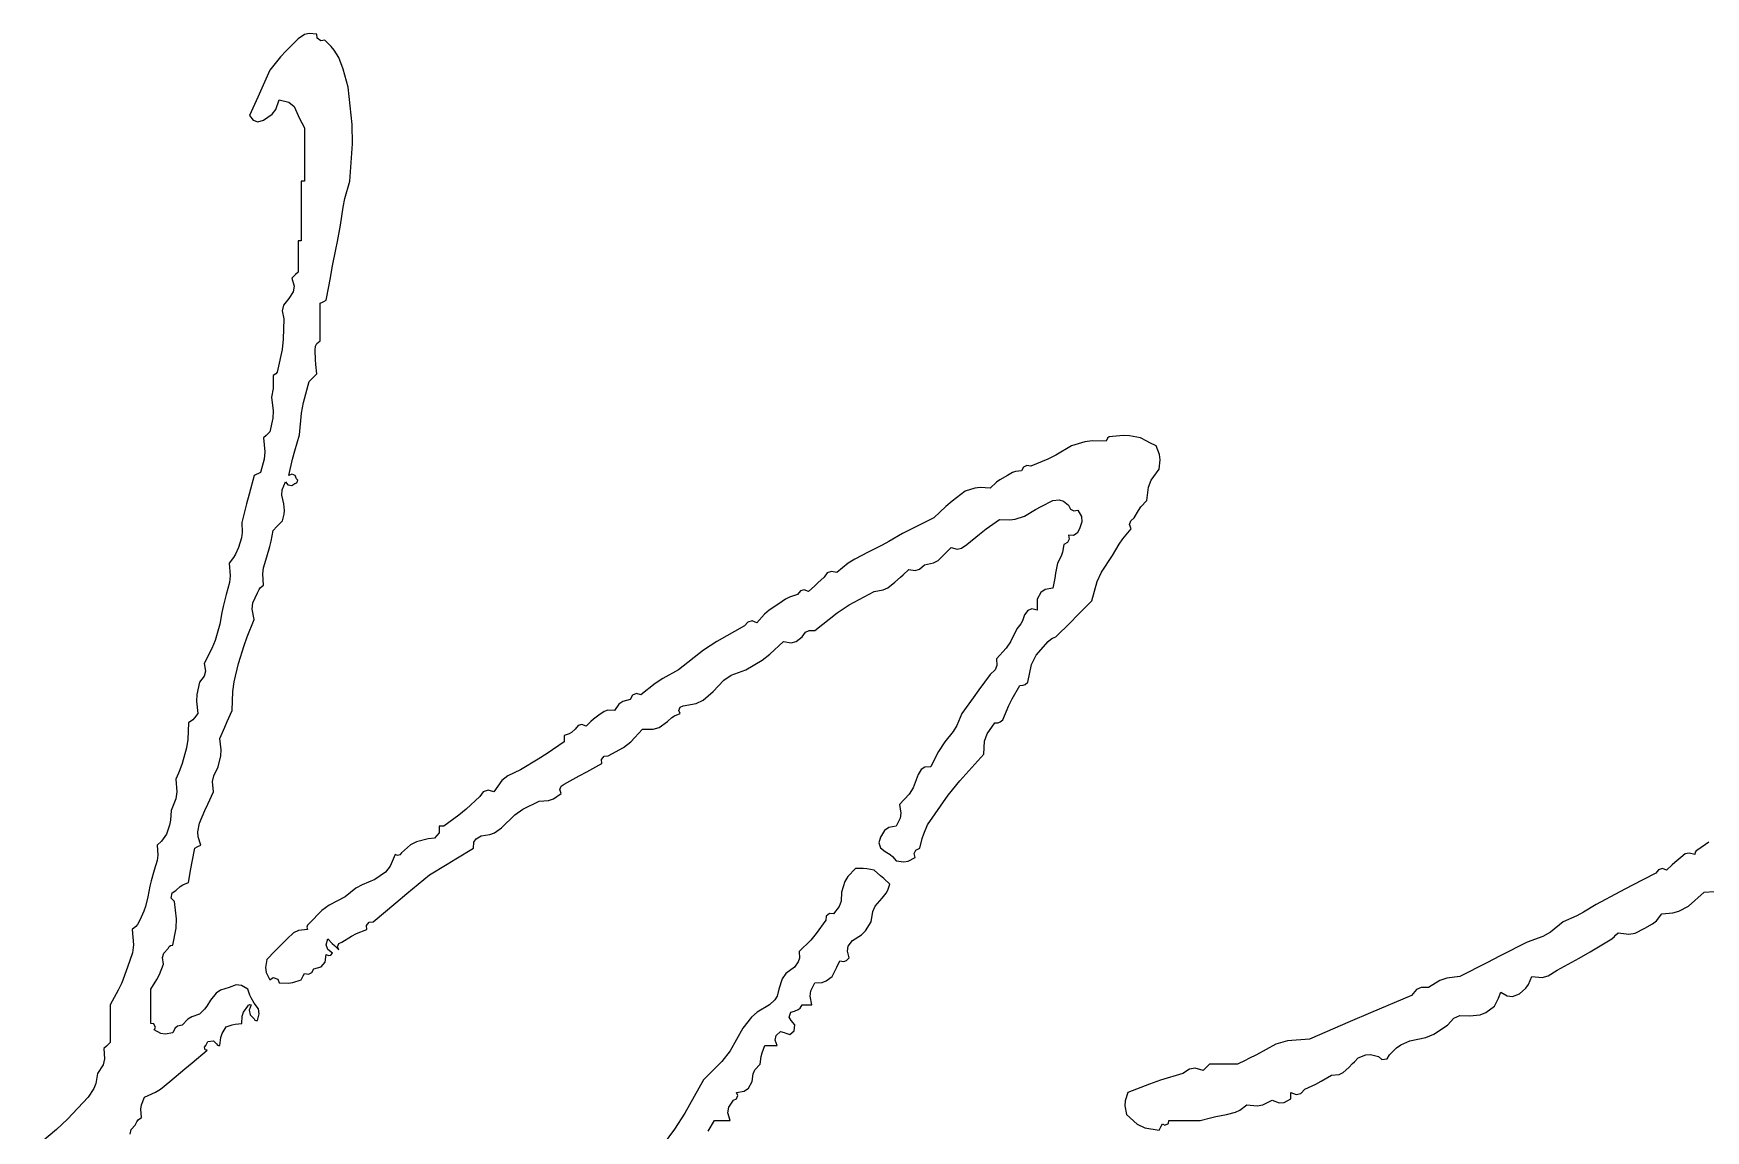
# Model space of a CAD drawing. Header units: inches. Extents: x 0 to 508000, y 0 to 738838.
# Drawn here: x 506732.9 to 506875.1, y 201205 to 201298.3 of the extents above; entities that cross this region are included whole.
import ezdxf

# ---------------------------------------------------------------- set-up
doc = ezdxf.new("R2010")
doc.units = ezdxf.units.IN
doc.header["$LTSCALE"] = 1000
doc.header["$MEASUREMENT"] = 0
doc.layers.get('0').update_dxf_attribs({"true_color": 0xffffff})
doc.layers.add('TK-TEXT', color=4, linetype='Continuous', true_color=0x00ffff)

# ---------------------------------------------------------------- blocks, each defined once
blk = doc.blocks.new('A$C4E5A0049')
at = {"lineweight": -3}
for p, q in [((9.5958, 17.6776), (9.5433, 17.6245)), ((9.6247, 17.6962), (9.5958, 17.6776)), ((9.6449, 17.7013), (9.6247, 17.6962)), ((9.6792, 17.6985), (9.6449, 17.7013)), ((9.681, 17.6808), (9.6792, 17.6985)), ((9.6962, 17.6686), (9.681, 17.6808)), ((9.7139, 17.6707), (9.6962, 17.6686)), ((9.7424, 17.6433), (9.7139, 17.6707)), ((9.5182, 17.5966), (9.4708, 17.5387)), ((9.5433, 17.6245), (9.5182, 17.5966)), ((9.7553, 17.6276), (9.7424, 17.6433)), ((9.7764, 17.5943), (9.7553, 17.6276)), ((9.7956, 17.5423), (9.7764, 17.5943)), ((9.4708, 17.5387), (9.4349, 17.458)), ((9.8039, 17.5158), (9.7956, 17.5423)), ((9.8181, 17.4623), (9.8039, 17.5158)), ((9.4349, 17.458), (9.4169, 17.4177)), ((9.8358, 17.2965), (9.8181, 17.4623)), ((9.4169, 17.4177), (9.3805, 17.3373)), ((9.4805, 17.3423), (9.4971, 17.3638)), ((9.4971, 17.3638), (9.5125, 17.4067)), ((9.5125, 17.4067), (9.5546, 17.3964)), ((9.5546, 17.3964), (9.578, 17.3769)), ((9.578, 17.3769), (9.5958, 17.3373)), ((9.3805, 17.3373), (9.3965, 17.3163)), ((9.3965, 17.3163), (9.4176, 17.3093)), ((9.4176, 17.3093), (9.443, 17.3164)), ((9.443, 17.3164), (9.4805, 17.3423)), ((9.5958, 17.3373), (9.6069, 17.3151)), ((9.6069, 17.3151), (9.6125, 17.3039)), ((9.6125, 17.3039), (9.6236, 17.2817)), ((9.8372, 17.2118), (9.8358, 17.2965)), ((9.6236, 17.2817), (9.6236, 17.1872)), ((9.825, 17.0455), (9.8372, 17.2118)), ((9.6236, 17.1872), (9.6236, 17.14)), ((9.6236, 17.14), (9.6236, 17.0455)), ((9.6153, 17.0455), (9.6097, 17.0455)), ((9.6097, 17.0455), (9.6097, 16.94)), ((9.6181, 17.0455), (9.6153, 17.0455)), ((9.6236, 17.0455), (9.6181, 17.0455)), ((9.8038, 16.9689), (9.825, 17.0455)), ((9.6097, 16.94), (9.6097, 16.8872)), ((9.7834, 16.8511), (9.7954, 16.9297)), ((9.7954, 16.9297), (9.8038, 16.9689)), ((9.6097, 16.8872), (9.6097, 16.7816)), ((9.7701, 16.7787), (9.7834, 16.8511)), ((9.6014, 16.7816), (9.5958, 16.7816)), ((9.5958, 16.7816), (9.5958, 16.726)), ((9.6042, 16.7816), (9.6014, 16.7816)), ((9.6097, 16.7816), (9.6042, 16.7816)), ((9.7632, 16.7426), (9.7701, 16.7787)), ((9.5958, 16.726), (9.5958, 16.6982)), ((9.5958, 16.6982), (9.5958, 16.6427)), ((9.7486, 16.6705), (9.7632, 16.7426)), ((9.5792, 16.626), (9.568, 16.6149)), ((9.568, 16.6149), (9.5783, 16.5798)), ((9.5847, 16.6316), (9.5792, 16.626)), ((9.5958, 16.6427), (9.5847, 16.6316)), ((9.7375, 16.6093), (9.7486, 16.6705)), ((9.5744, 16.555), (9.5542, 16.5246)), ((9.5783, 16.5798), (9.5744, 16.555)), ((9.7209, 16.5177), (9.732, 16.5788)), ((9.732, 16.5788), (9.7375, 16.6093)), ((9.5312, 16.4955), (9.5254, 16.4705)), ((9.5254, 16.4705), (9.5333, 16.4343)), ((9.5542, 16.5246), (9.5312, 16.4955)), ((9.6931, 16.5038), (9.7042, 16.5093)), ((9.6931, 16.4371), (9.6931, 16.5038)), ((9.7042, 16.5093), (9.7097, 16.5121)), ((9.7097, 16.5121), (9.7209, 16.5177)), ((9.5333, 16.4343), (9.5303, 16.3447)), ((9.6931, 16.4037), (9.6931, 16.4371)), ((9.6931, 16.3371), (9.6931, 16.4037)), ((9.5303, 16.3447), (9.5247, 16.2996)), ((9.6728, 16.314), (9.6785, 16.3254)), ((9.6785, 16.3254), (9.6931, 16.3371)), ((9.5247, 16.2996), (9.5055, 16.212)), ((9.6722, 16.2954), (9.6728, 16.314)), ((9.6737, 16.2536), (9.6722, 16.2954)), ((9.6751, 16.2328), (9.6737, 16.2536)), ((9.4971, 16.1905), (9.4847, 16.1842)), ((9.4847, 16.1842), (9.486, 16.1453)), ((9.503, 16.1984), (9.4971, 16.1905)), ((9.5055, 16.212), (9.503, 16.1984)), ((9.6445, 16.1565), (9.6583, 16.1703)), ((9.6583, 16.1703), (9.6653, 16.1773)), ((9.6653, 16.1773), (9.6792, 16.1912)), ((9.6792, 16.1912), (9.6751, 16.2328)), ((9.4846, 16.1254), (9.4777, 16.087)), ((9.486, 16.1453), (9.4846, 16.1254)), ((9.6193, 16.0639), (9.6445, 16.1565)), ((9.4777, 16.087), (9.4849, 16.0262)), ((9.4849, 16.0262), (9.4835, 15.994)), ((9.6108, 16.0159), (9.6193, 16.0639)), ((9.4835, 15.994), (9.4708, 15.9342)), ((9.6028, 15.9203), (9.6108, 16.0159)), ((9.4541, 15.9175), (9.443, 15.9064)), ((9.443, 15.9064), (9.4477, 15.8452)), ((9.4597, 15.9231), (9.4541, 15.9175)), ((9.4708, 15.9342), (9.4597, 15.9231)), ((9.581, 15.8487), (9.6028, 15.9203)), ((13.0861, 15.8898), (13.0272, 15.8717)), ((13.1183, 15.8942), (13.0861, 15.8898)), ((13.18, 15.8925), (13.1183, 15.8942)), ((13.1862, 15.9049), (13.18, 15.8925)), ((13.1941, 15.9108), (13.1862, 15.9049)), ((13.2078, 15.9133), (13.1941, 15.9108)), ((13.2577, 15.9173), (13.2078, 15.9133)), ((13.2836, 15.9158), (13.2577, 15.9173)), ((13.3328, 15.9064), (13.2836, 15.9158)), ((13.3606, 15.8925), (13.3328, 15.9064)), ((13.3745, 15.8856), (13.3606, 15.8925)), ((13.4023, 15.8717), (13.3745, 15.8856)), ((9.4448, 15.8129), (9.4291, 15.7536)), ((9.4477, 15.8452), (9.4448, 15.8129)), ((9.5542, 15.7397), (9.5713, 15.8125)), ((9.5713, 15.8125), (9.581, 15.8487)), ((12.9213, 15.8121), (12.8466, 15.7814)), ((12.9578, 15.8303), (12.9213, 15.8121)), ((13.0272, 15.8717), (12.9578, 15.8303)), ((13.4175, 15.8325), (13.4023, 15.8717)), ((13.4161, 15.7675), (13.4206, 15.8093)), ((13.4206, 15.8093), (13.4175, 15.8325)), ((9.4013, 15.7397), (9.3785, 15.6565)), ((9.4125, 15.7453), (9.4013, 15.7397)), ((9.418, 15.748), (9.4125, 15.7453)), ((9.4291, 15.7536), (9.418, 15.748)), ((9.5681, 15.7452), (9.5542, 15.7397)), ((9.5826, 15.7394), (9.5681, 15.7452)), ((9.5889, 15.7258), (9.5826, 15.7394)), ((9.5944, 15.719), (9.5889, 15.7258)), ((12.7424, 15.7397), (12.7094, 15.7213)), ((12.7653, 15.7528), (12.7424, 15.7397)), ((12.7787, 15.7572), (12.7653, 15.7528)), ((12.8049, 15.7605), (12.7787, 15.7572)), ((12.8134, 15.7771), (12.8049, 15.7605)), ((12.8282, 15.7846), (12.8134, 15.7771)), ((12.8466, 15.7814), (12.8282, 15.7846)), ((13.3806, 15.7194), (13.4161, 15.7675)), ((9.3785, 15.6565), (9.3674, 15.6148)), ((9.5235, 15.6524), (9.5252, 15.6759)), ((9.5333, 15.6147), (9.5235, 15.6524)), ((9.5252, 15.6759), (9.5403, 15.7119)), ((9.5403, 15.7119), (9.5502, 15.6982)), ((9.5502, 15.6982), (9.5681, 15.6952)), ((9.5681, 15.6952), (9.5819, 15.705)), ((9.5819, 15.705), (9.5905, 15.7071)), ((9.5905, 15.7071), (9.5944, 15.719)), ((12.5548, 15.6702), (12.4971, 15.6256)), ((12.5976, 15.6837), (12.5548, 15.6702)), ((12.6212, 15.6867), (12.5976, 15.6837)), ((12.666, 15.6841), (12.6212, 15.6867)), ((12.6937, 15.7098), (12.666, 15.6841)), ((12.7094, 15.7213), (12.6937, 15.7098)), ((13.3606, 15.6286), (13.368, 15.6879)), ((13.368, 15.6879), (13.3806, 15.7194)), ((9.3674, 15.6148), (9.3458, 15.5313)), ((9.5351, 15.584), (9.5333, 15.6147)), ((9.5336, 15.5681), (9.5351, 15.584)), ((12.4692, 15.6019), (12.4159, 15.5522)), ((12.4971, 15.6256), (12.4692, 15.6019)), ((12.8188, 15.5591), (12.8675, 15.5892)), ((12.8675, 15.5892), (12.8926, 15.6031)), ((12.8926, 15.6031), (12.9438, 15.6286)), ((12.9438, 15.6286), (12.9725, 15.6325)), ((12.9725, 15.6325), (12.9915, 15.6268)), ((12.9915, 15.6268), (13.0133, 15.6077)), ((13.0133, 15.6077), (13.0217, 15.5911)), ((13.0217, 15.5911), (13.0366, 15.5837)), ((13.0366, 15.5837), (13.0549, 15.5869)), ((13.0549, 15.5869), (13.0713, 15.5577)), ((13.305, 15.5522), (13.3234, 15.5851)), ((13.3234, 15.5851), (13.3349, 15.6009)), ((13.3349, 15.6009), (13.3606, 15.6286)), ((9.3458, 15.5313), (9.3483, 15.4866)), ((9.4847, 15.4966), (9.5014, 15.5133)), ((9.5014, 15.5133), (9.5097, 15.5216)), ((9.5097, 15.5216), (9.5264, 15.5383)), ((9.5264, 15.5383), (9.5336, 15.5681)), ((12.3326, 15.5105), (12.277, 15.4827)), ((12.3603, 15.5244), (12.3326, 15.5105)), ((12.4159, 15.5522), (12.3603, 15.5244)), ((12.6187, 15.4804), (12.6479, 15.5027)), ((12.6479, 15.5027), (12.7076, 15.5452)), ((12.7076, 15.5452), (12.7524, 15.5426)), ((12.7524, 15.5426), (12.7761, 15.5456)), ((12.7761, 15.5456), (12.8188, 15.5591)), ((13.0619, 15.5035), (13.0518, 15.4835)), ((13.0732, 15.535), (13.0619, 15.5035)), ((13.0713, 15.5577), (13.0732, 15.535)), ((13.2543, 15.459), (13.2911, 15.5035)), ((13.2844, 15.5226), (13.2892, 15.5395)), ((13.2911, 15.5035), (13.2844, 15.5226)), ((13.2892, 15.5395), (13.305, 15.5522)), ((9.3454, 15.4629), (9.3319, 15.4202)), ((9.3483, 15.4866), (9.3454, 15.4629)), ((9.4708, 15.425), (9.4764, 15.4488)), ((9.4764, 15.4488), (9.4847, 15.4966)), ((12.1863, 15.4307), (12.1242, 15.3993)), ((12.217, 15.4474), (12.1863, 15.4307)), ((12.277, 15.4827), (12.217, 15.4474)), ((12.5392, 15.4169), (12.5618, 15.4341)), ((12.5618, 15.4341), (12.6187, 15.4804)), ((12.9924, 15.4341), (12.9864, 15.3994)), ((13.009, 15.4425), (12.9924, 15.4341)), ((13.0165, 15.4574), (13.009, 15.4425)), ((13.0356, 15.4743), (13.0133, 15.4757)), ((13.0133, 15.4757), (13.0165, 15.4574)), ((13.0518, 15.4835), (13.0356, 15.4743)), ((13.2078, 15.3854), (13.2374, 15.4351)), ((13.2374, 15.4351), (13.2543, 15.459)), ((9.3093, 15.3769), (9.2902, 15.3507)), ((9.3178, 15.391), (9.3093, 15.3769)), ((9.3319, 15.4202), (9.3178, 15.391)), ((9.4424, 15.3303), (9.4569, 15.3785)), ((9.4569, 15.3785), (9.4708, 15.425)), ((12.0651, 15.3693), (12.0367, 15.3508)), ((12.1242, 15.3993), (12.0651, 15.3693)), ((12.4144, 15.3523), (12.4353, 15.3636)), ((12.4353, 15.3636), (12.4645, 15.3924)), ((12.4645, 15.3924), (12.4757, 15.4035)), ((12.4757, 15.4035), (12.4812, 15.4091)), ((12.4812, 15.4091), (12.4923, 15.4202)), ((12.4923, 15.4202), (12.5197, 15.413)), ((12.5197, 15.413), (12.5392, 15.4169)), ((12.9806, 15.382), (12.9647, 15.3507)), ((12.9864, 15.3994), (12.9806, 15.382)), ((13.16, 15.3112), (13.2078, 15.3854)), ((9.2902, 15.3507), (9.2947, 15.2951)), ((9.2947, 15.2951), (9.2917, 15.2655)), ((9.4395, 15.3037), (9.4424, 15.3303)), ((9.443, 15.2535), (9.4395, 15.3037)), ((11.9297, 15.2882), (11.9018, 15.2633)), ((11.9432, 15.3077), (11.9297, 15.2882)), ((11.9622, 15.3148), (11.9432, 15.3077)), ((11.9853, 15.309), (11.9622, 15.3148)), ((12.0367, 15.3508), (11.9853, 15.309)), ((12.2423, 15.2674), (12.2679, 15.2888)), ((12.2679, 15.2888), (12.2805, 15.2999)), ((12.2805, 15.2999), (12.3048, 15.3229)), ((12.3048, 15.3229), (12.3335, 15.319)), ((12.3335, 15.319), (12.3524, 15.3246)), ((12.3524, 15.3246), (12.3742, 15.3438)), ((12.3742, 15.3438), (12.4144, 15.3523)), ((12.9521, 15.284), (12.9438, 15.2396)), ((12.9563, 15.3063), (12.9521, 15.284)), ((12.9647, 15.3507), (12.9563, 15.3063)), ((13.1411, 15.2691), (13.16, 15.3112)), ((9.2763, 15.2118), (9.2636, 15.1594)), ((9.2917, 15.2655), (9.2763, 15.2118)), ((9.3956, 15.1754), (9.4152, 15.2187)), ((9.4152, 15.2187), (9.4227, 15.2349)), ((9.4227, 15.2349), (9.4289, 15.2426)), ((9.4289, 15.2426), (9.443, 15.2535)), ((11.8116, 15.2118), (11.776, 15.2008)), ((11.8243, 15.2276), (11.8116, 15.2118)), ((11.8411, 15.2324), (11.8243, 15.2276)), ((11.8602, 15.2257), (11.8411, 15.2324)), ((11.8879, 15.2508), (11.8602, 15.2257)), ((11.9018, 15.2633), (11.8879, 15.2508)), ((12.0404, 15.1662), (12.152, 15.2257)), ((12.152, 15.2257), (12.1912, 15.2321)), ((12.1912, 15.2321), (12.2119, 15.2417)), ((12.2119, 15.2417), (12.2423, 15.2674)), ((12.8912, 15.2204), (12.8744, 15.191)), ((12.9104, 15.2339), (12.8912, 15.2204)), ((12.9438, 15.2396), (12.9104, 15.2339)), ((13.1175, 15.184), (13.1411, 15.2691)), ((9.258, 15.1329), (9.2485, 15.0798)), ((9.2636, 15.1594), (9.258, 15.1329)), ((9.3923, 15.1474), (9.3956, 15.1754)), ((9.4013, 15.1007), (9.3923, 15.1474)), ((11.6852, 15.1424), (11.665, 15.1251)), ((11.7283, 15.1701), (11.6852, 15.1424)), ((11.7584, 15.192), (11.7283, 15.1701)), ((11.776, 15.2008), (11.7584, 15.192)), ((11.9868, 15.1309), (12.0404, 15.1662)), ((12.8323, 15.141), (12.8188, 15.1215)), ((12.8513, 15.1481), (12.8323, 15.141)), ((12.8744, 15.1423), (12.8513, 15.1481)), ((12.8744, 15.191), (12.8744, 15.1715)), ((12.8744, 15.1715), (12.8744, 15.1618)), ((12.8744, 15.1618), (12.8744, 15.1423)), ((13.0536, 15.1201), (13.1175, 15.184)), ((9.2485, 15.0798), (9.2281, 15.0078)), ((9.3702, 15.0241), (9.4013, 15.1007)), ((11.5754, 15.0729), (11.4532, 15.0041)), ((11.5907, 15.09), (11.5754, 15.0729)), ((11.6095, 15.0947), (11.5907, 15.09)), ((11.631, 15.0868), (11.6095, 15.0947)), ((11.665, 15.1251), (11.631, 15.0868)), ((11.888, 15.052), (11.9868, 15.1309)), ((12.7841, 15.059), (12.7561, 15.0015)), ((12.8019, 15.0813), (12.7841, 15.059)), ((12.8092, 15.0945), (12.8019, 15.0813)), ((12.8188, 15.1215), (12.8092, 15.0945)), ((12.9577, 15.0243), (13.0216, 15.0882)), ((13.0216, 15.0882), (13.0536, 15.1201)), ((9.2281, 15.0078), (9.2139, 14.9724)), ((9.3319, 14.9062), (9.3563, 14.9851)), ((9.3563, 14.9851), (9.3702, 15.0241)), ((11.4532, 15.0041), (11.3942, 14.9647)), ((11.6879, 14.9468), (11.7491, 15.0034)), ((11.7491, 15.0034), (11.7829, 14.9971)), ((11.7829, 14.9971), (11.8056, 15.0028)), ((11.8056, 15.0028), (11.8324, 15.0243)), ((11.8324, 15.0243), (11.8471, 15.0443)), ((11.8471, 15.0443), (11.8632, 15.0523)), ((11.8632, 15.0523), (11.888, 15.052)), ((12.7561, 15.0015), (12.7372, 14.9739)), ((12.8698, 14.9426), (12.923, 15.0034)), ((12.923, 15.0034), (12.9352, 15.0141)), ((12.9352, 15.0141), (12.9426, 15.0185)), ((12.9426, 15.0185), (12.9577, 15.0243)), ((9.2139, 14.9724), (9.1791, 14.9062)), ((11.3942, 14.9647), (11.2837, 14.8784)), ((11.5824, 14.8784), (11.6539, 14.9213)), ((11.6539, 14.9213), (11.6879, 14.9468)), ((12.7372, 14.9739), (12.6938, 14.927)), ((12.6938, 14.927), (12.6959, 14.8972)), ((12.8494, 14.9018), (12.8698, 14.9426)), ((9.1797, 14.8496), (9.1582, 14.8228)), ((9.1791, 14.9062), (9.1854, 14.8724)), ((9.1854, 14.8724), (9.1797, 14.8496)), ((9.3121, 14.8244), (9.3319, 14.9062)), ((11.2133, 14.8401), (11.1794, 14.8175)), ((11.2837, 14.8784), (11.2133, 14.8401)), ((11.4846, 14.8322), (11.5168, 14.8536)), ((11.5168, 14.8536), (11.5824, 14.8784)), ((12.666, 14.8576), (12.6155, 14.7885)), ((12.6881, 14.8777), (12.666, 14.8576)), ((12.6959, 14.8972), (12.6881, 14.8777)), ((12.8327, 14.8228), (12.8494, 14.9018)), ((9.1472, 14.7683), (9.1457, 14.7393)), ((9.1582, 14.8228), (9.1472, 14.7683)), ((9.3041, 14.6978), (9.3064, 14.7818)), ((9.3064, 14.7818), (9.3121, 14.8244)), ((11.0791, 14.7647), (11.0684, 14.7464)), ((11.0964, 14.7721), (11.0791, 14.7647)), ((11.117, 14.7673), (11.0964, 14.7721)), ((11.1794, 14.8175), (11.117, 14.7673)), ((11.3923, 14.7429), (11.4365, 14.7811)), ((11.4365, 14.7811), (11.4846, 14.8322)), ((12.6155, 14.7885), (12.5905, 14.7537)), ((12.7638, 14.7497), (12.7979, 14.8089)), ((12.7979, 14.8089), (12.8129, 14.8099)), ((12.8129, 14.8099), (12.8212, 14.8132)), ((12.8212, 14.8132), (12.8327, 14.8228)), ((9.1457, 14.7393), (9.1513, 14.6839)), ((9.2815, 14.6479), (9.3041, 14.6978)), ((10.9532, 14.6937), (10.9295, 14.677)), ((10.9699, 14.6987), (10.9532, 14.6937)), ((10.9989, 14.6978), (10.9699, 14.6987)), ((11.0192, 14.725), (10.9989, 14.6978)), ((11.0359, 14.7367), (11.0192, 14.725)), ((11.0684, 14.7464), (11.0359, 14.7367)), ((11.2852, 14.6978), (11.291, 14.7123)), ((11.2907, 14.6839), (11.2852, 14.6978)), ((11.291, 14.7123), (11.3046, 14.7186)), ((11.3046, 14.7186), (11.3621, 14.7286)), ((11.3621, 14.7286), (11.3923, 14.7429)), ((12.5905, 14.7537), (12.5409, 14.6839)), ((12.7215, 14.6561), (12.7484, 14.719)), ((12.7484, 14.719), (12.7638, 14.7497)), ((9.1096, 14.6422), (9.1061, 14.5692)), ((9.1283, 14.6565), (9.1096, 14.6422)), ((9.137, 14.6652), (9.1283, 14.6565)), ((9.1513, 14.6839), (9.137, 14.6652)), ((9.2485, 14.5728), (9.2704, 14.6229)), ((9.2704, 14.6229), (9.2815, 14.6479)), ((10.8253, 14.6144), (10.8082, 14.6)), ((10.8379, 14.6302), (10.8253, 14.6144)), ((10.8548, 14.635), (10.8379, 14.6302)), ((10.8739, 14.6283), (10.8548, 14.635)), ((10.8949, 14.6491), (10.8739, 14.6283)), ((10.9061, 14.6589), (10.8949, 14.6491)), ((10.9295, 14.677), (10.9061, 14.6589)), ((11.0714, 14.5578), (11.124, 14.6144)), ((11.124, 14.6144), (11.1705, 14.6141)), ((11.1705, 14.6141), (11.197, 14.6224)), ((11.197, 14.6224), (11.2351, 14.6492)), ((11.2351, 14.6492), (11.2545, 14.6668)), ((11.2545, 14.6668), (11.2663, 14.6742)), ((11.2663, 14.6742), (11.2907, 14.6839)), ((12.5174, 14.6302), (12.5016, 14.6043)), ((12.5409, 14.6839), (12.5174, 14.6302)), ((12.6526, 14.5943), (12.6868, 14.6422)), ((12.6868, 14.6422), (12.7017, 14.6432)), ((12.7017, 14.6432), (12.7101, 14.6465)), ((12.7101, 14.6465), (12.7215, 14.6561)), ((9.1061, 14.5692), (9.1004, 14.5323)), ((9.254, 14.523), (9.2485, 14.5728)), ((10.7767, 14.5589), (10.7005, 14.5064)), ((10.7978, 14.5941), (10.7767, 14.5867)), ((10.7767, 14.5867), (10.7767, 14.5755)), ((10.7767, 14.5755), (10.7767, 14.57)), ((10.7767, 14.57), (10.7767, 14.5589)), ((10.8082, 14.6), (10.7978, 14.5941)), ((11.0392, 14.5329), (11.0714, 14.5578)), ((12.4645, 14.5589), (12.437, 14.516)), ((12.5016, 14.6043), (12.4645, 14.5589)), ((12.6382, 14.5033), (12.6413, 14.5621)), ((12.6413, 14.5621), (12.6526, 14.5943)), ((9.1004, 14.5323), (9.0818, 14.4616)), ((9.2416, 14.4477), (9.2526, 14.4966)), ((9.2526, 14.4966), (9.254, 14.523)), ((10.6615, 14.4813), (10.5822, 14.4338)), ((10.7005, 14.5064), (10.6615, 14.4813)), ((10.9413, 14.4793), (10.9534, 14.4945)), ((10.9434, 14.4616), (10.9413, 14.4793)), ((10.9534, 14.4945), (10.9711, 14.4964)), ((10.9711, 14.4964), (11.0392, 14.5329)), ((12.4244, 14.4936), (12.402, 14.4477)), ((12.437, 14.516), (12.4244, 14.4936)), ((12.5306, 14.3847), (12.6382, 14.5033)), ((9.0652, 14.42), (9.054, 14.3922)), ((9.054, 14.3922), (9.0574, 14.3361)), ((9.0707, 14.4338), (9.0652, 14.42)), ((9.0818, 14.4616), (9.0707, 14.4338)), ((9.2169, 14.3817), (9.2217, 14.4071)), ((9.2217, 14.4071), (9.2416, 14.4477)), ((10.5266, 14.4082), (10.4999, 14.3862)), ((10.5822, 14.4338), (10.5266, 14.4082)), ((10.7767, 14.3713), (10.8434, 14.4074)), ((10.8434, 14.4074), (10.8767, 14.4254)), ((10.8767, 14.4254), (10.9434, 14.4616)), ((12.3465, 14.413), (12.3249, 14.3544)), ((12.36, 14.4354), (12.3465, 14.413)), ((12.3759, 14.4454), (12.36, 14.4354)), ((12.402, 14.4477), (12.3759, 14.4454)), ((9.0574, 14.3361), (9.0529, 14.3059)), ((9.1954, 14.2812), (9.2207, 14.3366)), ((9.2207, 14.3366), (9.2169, 14.3817)), ((10.4016, 14.3158), (10.3411, 14.2591)), ((10.4175, 14.3368), (10.4016, 14.3158)), ((10.4387, 14.3438), (10.4175, 14.3368)), ((10.4641, 14.3366), (10.4387, 14.3438)), ((10.4999, 14.3862), (10.4641, 14.3366)), ((10.729, 14.3059), (10.7628, 14.3297)), ((10.7573, 14.3464), (10.7623, 14.3612)), ((10.7628, 14.3297), (10.7573, 14.3464)), ((10.7623, 14.3612), (10.7767, 14.3713)), ((12.3068, 14.3257), (12.2631, 14.281)), ((12.3249, 14.3544), (12.3068, 14.3257)), ((12.3881, 14.1907), (12.4802, 14.3217)), ((12.4802, 14.3217), (12.5306, 14.3847)), ((9.0332, 14.2532), (9.0305, 14.2108)), ((9.0529, 14.3059), (9.0332, 14.2532)), ((9.1582, 14.1977), (9.1829, 14.2534)), ((9.1829, 14.2534), (9.1954, 14.2812)), ((10.3411, 14.2591), (10.3089, 14.2325)), ((10.5569, 14.2343), (10.5921, 14.2591)), ((10.5921, 14.2591), (10.6655, 14.2949)), ((10.6655, 14.2949), (10.7067, 14.2979)), ((10.7067, 14.2979), (10.729, 14.3059)), ((12.2631, 14.281), (12.2696, 14.2423)), ((12.2696, 14.2423), (12.2663, 14.2192)), ((9.0262, 14.1893), (9.0124, 14.1491)), ((9.0305, 14.2108), (9.0262, 14.1893)), ((9.1506, 14.1594), (9.1582, 14.1977)), ((10.2293, 14.1838), (10.221, 14.1838)), ((10.221, 14.1838), (10.2218, 14.1543)), ((10.2335, 14.1838), (10.2293, 14.1838)), ((10.2418, 14.1838), (10.2335, 14.1838)), ((10.3089, 14.2325), (10.2418, 14.1838)), ((10.467, 14.1548), (10.4988, 14.1768)), ((10.4988, 14.1768), (10.5569, 14.2343)), ((12.2158, 14.1781), (12.1966, 14.1646)), ((12.2492, 14.1838), (12.2158, 14.1781)), ((12.2663, 14.2192), (12.2492, 14.1838)), ((12.3712, 14.1502), (12.3881, 14.1907)), ((8.9895, 14.1178), (8.9707, 14.1004)), ((8.9707, 14.1004), (8.9732, 14.0557)), ((8.9981, 14.1278), (8.9895, 14.1178)), ((9.0124, 14.1491), (8.9981, 14.1278)), ((9.1485, 14.0921), (9.1541, 14.0949)), ((9.1522, 14.1372), (9.1506, 14.1594)), ((9.1652, 14.1004), (9.1522, 14.1372)), ((9.1541, 14.0949), (9.1652, 14.1004)), ((10.0942, 14.1013), (10.0543, 14.0657)), ((10.1205, 14.1152), (10.0942, 14.1013)), ((10.1723, 14.1282), (10.1205, 14.1152)), ((10.2017, 14.1313), (10.1723, 14.1282)), ((10.2218, 14.1543), (10.2017, 14.1313)), ((10.3738, 14.0865), (10.3761, 14.1126)), ((10.3761, 14.1126), (10.3861, 14.1286)), ((10.3861, 14.1286), (10.4085, 14.1421)), ((10.4085, 14.1421), (10.4469, 14.1471)), ((10.4469, 14.1471), (10.467, 14.1548)), ((12.1798, 14.1352), (12.1725, 14.1098)), ((12.1725, 14.1098), (12.1796, 14.0886)), ((12.1966, 14.1646), (12.1798, 14.1352)), ((12.3534, 14.0865), (12.3642, 14.1291)), ((12.3642, 14.1291), (12.3712, 14.1502)), ((15.8535, 14.1138), (15.8056, 14.0796)), ((8.9703, 14.032), (8.9568, 13.9893)), ((8.9732, 14.0557), (8.9703, 14.032)), ((9.1207, 13.9949), (9.1263, 14.0254)), ((9.1263, 14.0254), (9.1374, 14.0865)), ((9.1374, 14.0865), (9.1485, 14.0921)), ((10.0265, 14.0588), (10.0036, 14.0062)), ((10.0371, 14.0544), (10.0265, 14.0588)), ((10.047, 14.0569), (10.0371, 14.0544)), ((10.0543, 14.0657), (10.047, 14.0569)), ((10.2573, 14.0153), (10.2962, 14.039)), ((10.2962, 14.039), (10.3738, 14.0865)), ((12.1796, 14.0886), (12.2006, 14.0726)), ((12.2006, 14.0726), (12.2219, 14.0584)), ((12.2219, 14.0584), (12.2319, 14.0498)), ((12.2319, 14.0498), (12.2492, 14.031)), ((12.2492, 14.031), (12.2826, 14.0258)), ((12.2826, 14.0258), (12.3026, 14.0292)), ((12.3026, 14.0292), (12.3326, 14.0449)), ((12.3294, 14.0632), (12.3368, 14.0781)), ((12.3326, 14.0449), (12.3294, 14.0632)), ((12.3368, 14.0781), (12.3534, 14.0865)), ((15.7035, 14.0234), (15.691, 14.0123)), ((15.7292, 14.0449), (15.7035, 14.0234)), ((15.749, 14.061), (15.7292, 14.0449)), ((15.7668, 14.065), (15.749, 14.061)), ((15.7917, 14.0588), (15.7668, 14.065)), ((15.793, 14.0687), (15.7917, 14.0588)), ((15.7969, 14.0745), (15.793, 14.0687)), ((15.8056, 14.0796), (15.7969, 14.0745)), ((8.9568, 13.9893), (8.9442, 13.9424)), ((9.1096, 13.9337), (9.1207, 13.9949)), ((9.9362, 13.9476), (9.8797, 13.9246)), ((9.9829, 13.9807), (9.9362, 13.9476)), ((10.0036, 14.0062), (9.9829, 13.9807)), ((10.079, 13.8855), (10.1793, 13.9685)), ((10.1793, 13.9685), (10.2573, 14.0153)), ((12.0345, 13.9617), (12.0206, 13.9385)), ((12.0686, 13.9962), (12.0345, 13.9617)), ((12.1021, 13.997), (12.0686, 13.9962)), ((12.1191, 13.9956), (12.1021, 13.997)), ((12.152, 13.9893), (12.1191, 13.9956)), ((12.1797, 13.9642), (12.152, 13.9893)), ((12.1936, 13.9517), (12.1797, 13.9642)), ((12.2214, 13.9268), (12.1936, 13.9517)), ((15.618, 13.9754), (15.5121, 13.9204)), ((15.6307, 13.9912), (15.618, 13.9754)), ((15.6476, 13.996), (15.6307, 13.9912)), ((15.6667, 13.9893), (15.6476, 13.996)), ((15.691, 14.0123), (15.6667, 13.9893)), ((8.929, 13.8712), (8.9189, 13.8285)), ((8.9386, 13.9188), (8.929, 13.8712)), ((8.9442, 13.9424), (8.9386, 13.9188)), ((9.0335, 13.8645), (9.037, 13.8892)), ((9.037, 13.8892), (9.054, 13.899)), ((9.054, 13.899), (9.0734, 13.9167)), ((9.0734, 13.9167), (9.0852, 13.9241)), ((9.0852, 13.9241), (9.1096, 13.9337)), ((9.8042, 13.8712), (9.7339, 13.8342)), ((9.8523, 13.9087), (9.8042, 13.8712)), ((9.8797, 13.9246), (9.8523, 13.9087)), ((10.0289, 13.8438), (10.079, 13.8855)), ((12.0061, 13.8921), (12.0044, 13.8508)), ((12.0206, 13.9385), (12.0061, 13.8921)), ((12.1867, 13.8643), (12.2041, 13.887)), ((12.2041, 13.887), (12.2114, 13.9)), ((12.2114, 13.9), (12.2214, 13.9268)), ((15.4594, 13.8926), (15.3541, 13.8365)), ((15.5121, 13.9204), (15.4594, 13.8926)), ((15.8057, 13.8669), (15.8334, 13.8921)), ((15.8334, 13.8921), (15.8791, 13.8944)), ((8.9119, 13.8073), (8.8943, 13.767)), ((8.9189, 13.8285), (8.9119, 13.8073)), ((9.0471, 13.8504), (9.0335, 13.8645)), ((9.0571, 13.7732), (9.0471, 13.8504)), ((9.7005, 13.8095), (9.6445, 13.7531)), ((9.7339, 13.8342), (9.7005, 13.8095)), ((9.9292, 13.7601), (10.0289, 13.8438)), ((11.9537, 13.7969), (11.9385, 13.7847)), ((11.9714, 13.7948), (11.9537, 13.7969)), ((11.9962, 13.8278), (11.9714, 13.7948)), ((12.0044, 13.8508), (11.9962, 13.8278)), ((12.1381, 13.7601), (12.1451, 13.8055)), ((12.1451, 13.8055), (12.1563, 13.8297)), ((12.1563, 13.8297), (12.1867, 13.8643)), ((15.2976, 13.8026), (15.2682, 13.7872)), ((15.3541, 13.8365), (15.2976, 13.8026)), ((15.6458, 13.7948), (15.6948, 13.7993)), ((15.6948, 13.7993), (15.7202, 13.8068)), ((15.7202, 13.8068), (15.7639, 13.8295)), ((15.7639, 13.8295), (15.7918, 13.8544)), ((15.7918, 13.8544), (15.8057, 13.8669)), ((8.8766, 13.7388), (8.8595, 13.7253)), ((8.8595, 13.7253), (8.8664, 13.6585)), ((8.8841, 13.7478), (8.8766, 13.7388)), ((8.8943, 13.767), (8.8841, 13.7478)), ((9.0401, 13.6559), (9.0556, 13.7322)), ((9.0556, 13.7322), (9.0571, 13.7732)), ((9.6375, 13.7253), (9.598, 13.7211)), ((9.6369, 13.7445), (9.6349, 13.7365)), ((9.6349, 13.7365), (9.6375, 13.7253)), ((9.6445, 13.7531), (9.6369, 13.7445)), ((9.8549, 13.708), (9.9015, 13.7253)), ((9.8994, 13.743), (9.9115, 13.7582)), ((9.9015, 13.7253), (9.8994, 13.743)), ((9.9115, 13.7582), (9.9292, 13.7601)), ((11.9366, 13.767), (11.8947, 13.7074)), ((11.9385, 13.7847), (11.9366, 13.767)), ((12.1131, 13.7201), (12.1381, 13.7601)), ((15.2082, 13.7601), (15.1512, 13.7138)), ((15.2682, 13.7872), (15.2082, 13.7601)), ((15.527, 13.7099), (15.5694, 13.7323)), ((15.5694, 13.7323), (15.6045, 13.7504)), ((15.6045, 13.7504), (15.6211, 13.764)), ((15.6211, 13.764), (15.6458, 13.7948)), ((8.8664, 13.6585), (8.8618, 13.6217)), ((9.0193, 13.642), (9.0244, 13.6506)), ((9.0244, 13.6506), (9.0302, 13.6545)), ((9.0302, 13.6545), (9.0401, 13.6559)), ((9.5472, 13.6837), (9.5111, 13.6476)), ((9.5761, 13.711), (9.5472, 13.6837)), ((9.598, 13.7211), (9.5761, 13.711)), ((9.7207, 13.6583), (9.7278, 13.6837)), ((9.7277, 13.6372), (9.7207, 13.6583)), ((9.7278, 13.6837), (9.7473, 13.6642)), ((9.7473, 13.6642), (9.757, 13.6545)), ((9.757, 13.6545), (9.7764, 13.635)), ((9.7707, 13.6489), (9.7766, 13.6638)), ((9.7764, 13.635), (9.7707, 13.6489)), ((9.7766, 13.6638), (9.7903, 13.6698)), ((9.7903, 13.6698), (9.8322, 13.6966)), ((9.8322, 13.6966), (9.8549, 13.708)), ((11.8707, 13.6791), (11.8186, 13.6281)), ((11.8947, 13.7074), (11.8707, 13.6791)), ((12.0327, 13.6303), (12.0366, 13.6515)), ((12.0366, 13.6515), (12.0547, 13.6767)), ((12.0547, 13.6767), (12.0947, 13.7017)), ((12.0947, 13.7017), (12.1131, 13.7201)), ((15.0485, 13.6698), (14.9289, 13.6089)), ((15.1175, 13.6947), (15.0485, 13.6698)), ((15.1512, 13.7138), (15.1175, 13.6947)), ((15.3268, 13.6272), (15.4235, 13.6837)), ((15.4235, 13.6837), (15.4347, 13.6948)), ((15.4347, 13.6948), (15.4402, 13.7003)), ((15.4402, 13.7003), (15.4513, 13.7115)), ((15.4513, 13.7115), (15.4988, 13.705)), ((15.4988, 13.705), (15.527, 13.7099)), ((8.8618, 13.6217), (8.8387, 13.5586)), ((8.9945, 13.6013), (9.0002, 13.6202)), ((8.9985, 13.5725), (8.9945, 13.6013)), ((9.0002, 13.6202), (9.0193, 13.642)), ((9.4569, 13.5934), (9.4511, 13.5573)), ((9.493, 13.6295), (9.4569, 13.5934)), ((9.5111, 13.6476), (9.493, 13.6295)), ((9.6977, 13.5599), (9.7165, 13.581)), ((9.7165, 13.581), (9.7209, 13.6142)), ((9.7209, 13.6142), (9.7315, 13.6099)), ((9.7486, 13.6212), (9.7277, 13.6372)), ((9.7315, 13.6099), (9.7413, 13.6123)), ((9.7413, 13.6123), (9.7486, 13.6212)), ((11.8144, 13.5824), (11.7977, 13.5586)), ((11.8194, 13.5991), (11.8144, 13.5824)), ((11.8186, 13.6281), (11.8194, 13.5991)), ((11.9855, 13.5585), (11.9992, 13.5864)), ((11.9992, 13.5864), (12.0166, 13.5844)), ((12.0166, 13.5844), (12.0281, 13.5883)), ((12.0281, 13.5883), (12.0408, 13.6003)), ((12.0408, 13.6003), (12.0327, 13.6303)), ((14.8691, 13.5783), (14.7498, 13.517)), ((14.9289, 13.6089), (14.8691, 13.5783)), ((15.1804, 13.5448), (15.2782, 13.5994)), ((15.2782, 13.5994), (15.3268, 13.6272)), ((8.8387, 13.5586), (8.8133, 13.4898)), ((8.9429, 13.4614), (8.9691, 13.5037)), ((8.9691, 13.5037), (8.9804, 13.5262)), ((8.9804, 13.5262), (8.9985, 13.5725)), ((9.4511, 13.5573), (9.4544, 13.5357)), ((9.4544, 13.5357), (9.4708, 13.5031)), ((9.4708, 13.5031), (9.4855, 13.5127)), ((9.4855, 13.5127), (9.5065, 13.5057)), ((9.5065, 13.5057), (9.5125, 13.4892)), ((9.5724, 13.4906), (9.6097, 13.5031)), ((9.6097, 13.5031), (9.6153, 13.5142)), ((9.6153, 13.5142), (9.6181, 13.5197)), ((9.6181, 13.5197), (9.6236, 13.5309)), ((9.6236, 13.5309), (9.642, 13.5277)), ((9.642, 13.5277), (9.6568, 13.5351)), ((9.6568, 13.5351), (9.6653, 13.5517)), ((9.6653, 13.5517), (9.6977, 13.5599)), ((11.7429, 13.5069), (11.7283, 13.4614)), ((11.7594, 13.53), (11.7429, 13.5069)), ((11.7977, 13.5586), (11.7594, 13.53)), ((11.9383, 13.4977), (11.9644, 13.517)), ((11.9644, 13.517), (11.9786, 13.5446)), ((11.9786, 13.5446), (11.9855, 13.5585)), ((14.6606, 13.4998), (14.6109, 13.4683)), ((14.6913, 13.5105), (14.6606, 13.4998)), ((14.7498, 13.517), (14.6913, 13.5105)), ((15.0545, 13.4822), (15.0693, 13.517)), ((15.0693, 13.517), (15.115, 13.5136)), ((15.115, 13.5136), (15.1417, 13.5203)), ((15.1417, 13.5203), (15.1804, 13.5448)), ((8.7978, 13.4561), (8.7623, 13.3919)), ((8.8133, 13.4898), (8.7978, 13.4561)), ((8.9429, 13.4003), (8.9429, 13.4614)), ((9.232, 13.444), (9.2069, 13.4128)), ((9.2517, 13.4571), (9.232, 13.444)), ((9.2902, 13.4683), (9.2517, 13.4571)), ((9.3217, 13.4797), (9.2902, 13.4683)), ((9.3444, 13.4778), (9.3217, 13.4797)), ((9.3736, 13.4614), (9.3444, 13.4778)), ((9.3816, 13.4352), (9.3736, 13.4614)), ((9.3873, 13.4224), (9.3816, 13.4352)), ((9.5125, 13.4892), (9.5517, 13.4877)), ((9.5517, 13.4877), (9.5724, 13.4906)), ((11.7211, 13.4298), (11.7111, 13.4131)), ((11.7283, 13.4614), (11.7211, 13.4298)), ((11.8676, 13.4307), (11.8709, 13.4538)), ((11.8741, 13.3919), (11.8676, 13.4307)), ((11.8709, 13.4538), (11.888, 13.4892)), ((11.888, 13.4892), (11.9205, 13.4912)), ((11.9205, 13.4912), (11.9383, 13.4977)), ((14.5345, 13.4336), (14.3535, 13.3567)), ((14.5564, 13.459), (14.5345, 13.4336)), ((14.5773, 13.4685), (14.5564, 13.459)), ((14.6109, 13.4683), (14.5773, 13.4685)), ((14.9211, 13.4218), (14.9304, 13.4475)), ((14.9304, 13.4475), (14.9596, 13.4312)), ((14.9596, 13.4312), (14.9822, 13.4293)), ((14.9822, 13.4293), (15.0137, 13.4406)), ((15.0137, 13.4406), (15.0423, 13.4653)), ((15.0423, 13.4653), (15.0545, 13.4822)), ((8.7623, 13.3919), (8.7623, 13.3253)), ((8.9429, 13.3697), (8.9429, 13.4003)), ((8.9429, 13.3086), (8.9429, 13.3697)), ((9.1809, 13.3724), (9.1582, 13.3503)), ((9.191, 13.3854), (9.1809, 13.3724)), ((9.2069, 13.4128), (9.191, 13.3854)), ((9.3478, 13.341), (9.3543, 13.3588)), ((9.3543, 13.3588), (9.3736, 13.385)), ((9.3736, 13.385), (9.3766, 13.3904)), ((9.3766, 13.3904), (9.3813, 13.3928)), ((9.3874, 13.3919), (9.3783, 13.368)), ((9.3783, 13.368), (9.383, 13.3473)), ((9.3813, 13.3928), (9.3874, 13.3919)), ((9.4013, 13.3989), (9.3873, 13.4224)), ((9.4198, 13.3739), (9.4013, 13.3989)), ((9.4152, 13.3225), (9.4237, 13.3524)), ((9.4237, 13.3524), (9.4198, 13.3739)), ((11.6327, 13.3593), (11.6076, 13.3371)), ((11.6866, 13.3919), (11.6327, 13.3593)), ((11.7111, 13.4131), (11.6866, 13.3919)), ((11.7737, 13.3368), (11.781, 13.3587)), ((11.781, 13.3587), (11.7977, 13.3642)), ((11.7977, 13.3642), (11.8144, 13.3703)), ((11.8144, 13.3703), (11.8228, 13.377)), ((11.8228, 13.377), (11.8324, 13.3919)), ((11.8324, 13.3919), (11.8491, 13.3919)), ((11.8491, 13.3919), (11.8575, 13.3919)), ((11.8575, 13.3919), (11.8741, 13.3919)), ((14.3535, 13.3567), (14.2632, 13.3178)), ((14.8388, 13.3474), (14.8643, 13.357)), ((14.8643, 13.357), (14.9026, 13.385)), ((14.9026, 13.385), (14.9155, 13.4091)), ((14.9155, 13.4091), (14.9211, 13.4218)), ((8.7623, 13.3253), (8.7623, 13.2919)), ((8.7623, 13.2919), (8.7623, 13.2252)), ((8.9553, 13.3073), (8.9429, 13.3086)), ((8.9631, 13.2915), (8.9553, 13.3073)), ((8.9568, 13.2808), (8.9631, 13.2915)), ((8.9867, 13.2651), (8.9568, 13.2808)), ((9.049, 13.2867), (9.0401, 13.2669)), ((9.0607, 13.2965), (9.049, 13.2867)), ((9.0818, 13.3016), (9.0607, 13.2965)), ((9.1069, 13.3278), (9.0818, 13.3016)), ((9.1239, 13.3386), (9.1069, 13.3278)), ((9.1582, 13.3503), (9.1239, 13.3386)), ((9.2595, 13.2639), (9.2763, 13.2947)), ((9.2763, 13.2947), (9.3032, 13.3035)), ((9.3032, 13.3035), (9.3175, 13.3064)), ((9.3175, 13.3064), (9.3458, 13.3086)), ((9.3458, 13.3086), (9.3478, 13.341)), ((9.383, 13.3473), (9.4013, 13.3294)), ((9.4013, 13.3294), (9.4044, 13.324)), ((9.4044, 13.324), (9.4091, 13.3216)), ((9.4091, 13.3216), (9.4152, 13.3225)), ((11.5685, 13.2877), (11.5121, 13.1875)), ((11.6076, 13.3371), (11.5685, 13.2877)), ((11.7838, 13.3225), (11.7737, 13.3368)), ((11.7993, 13.3026), (11.7838, 13.3225)), ((11.7963, 13.276), (11.7993, 13.3026)), ((14.2632, 13.3178), (14.083, 13.2391)), ((14.6337, 13.2622), (14.6942, 13.3016)), ((14.6942, 13.3016), (14.7227, 13.333)), ((14.7227, 13.333), (14.7491, 13.3443)), ((14.7491, 13.3443), (14.7915, 13.3433)), ((14.7915, 13.3433), (14.8388, 13.3474)), ((8.7456, 13.2086), (8.7345, 13.1975)), ((8.7512, 13.2141), (8.7456, 13.2086)), ((8.7623, 13.2252), (8.7512, 13.2141)), ((9.0067, 13.2618), (8.9867, 13.2651)), ((9.0401, 13.2669), (9.0067, 13.2618)), ((9.1805, 13.2045), (9.186, 13.2113)), ((9.1844, 13.1927), (9.1805, 13.2045)), ((9.186, 13.2113), (9.1954, 13.2286)), ((9.1954, 13.2286), (9.2208, 13.2322)), ((9.2208, 13.2322), (9.2346, 13.2183)), ((9.2346, 13.2183), (9.2377, 13.2129)), ((9.2377, 13.2129), (9.2424, 13.2105)), ((9.2424, 13.2105), (9.2485, 13.2113)), ((9.2485, 13.2113), (9.2535, 13.2461)), ((9.2535, 13.2461), (9.2595, 13.2639)), ((11.654, 13.179), (11.6657, 13.2113)), ((11.6657, 13.2113), (11.688, 13.2113)), ((11.688, 13.2113), (11.6991, 13.2113)), ((11.6991, 13.2113), (11.7213, 13.2113)), ((11.7122, 13.2353), (11.7168, 13.256)), ((11.7213, 13.2113), (11.7122, 13.2353)), ((11.7168, 13.256), (11.7352, 13.2739)), ((11.7352, 13.2739), (11.7519, 13.2683)), ((11.7519, 13.2683), (11.7602, 13.2655)), ((11.7602, 13.2655), (11.7769, 13.26)), ((11.7769, 13.26), (11.7963, 13.276)), ((13.9333, 13.2167), (13.8468, 13.1697)), ((13.9848, 13.2319), (13.9333, 13.2167)), ((14.083, 13.2391), (13.9848, 13.2319)), ((14.4687, 13.2003), (14.4878, 13.2135)), ((14.4878, 13.2135), (14.5275, 13.2322)), ((14.5275, 13.2322), (14.5981, 13.2474)), ((14.5981, 13.2474), (14.6337, 13.2622)), ((8.7378, 13.1517), (8.7312, 13.1251)), ((8.7345, 13.1975), (8.7378, 13.1517)), ((9.0929, 13.1072), (9.1263, 13.1349)), ((9.1263, 13.1349), (9.193, 13.1905)), ((9.193, 13.1905), (9.1844, 13.1927)), ((11.4761, 13.1399), (11.3948, 13.0585)), ((11.5121, 13.1875), (11.4761, 13.1399)), ((11.6449, 13.128), (11.6498, 13.162)), ((11.6498, 13.162), (11.654, 13.179)), ((13.7968, 13.1447), (13.7634, 13.128)), ((13.8135, 13.153), (13.7968, 13.1447)), ((13.8468, 13.1697), (13.8135, 13.153)), ((14.2566, 13.1141), (14.2733, 13.1308)), ((14.2733, 13.1308), (14.2816, 13.1391)), ((14.2816, 13.1391), (14.2983, 13.1558)), ((14.2983, 13.1558), (14.3319, 13.1693)), ((14.3319, 13.1693), (14.3533, 13.171)), ((14.3533, 13.171), (14.3886, 13.1627)), ((14.3886, 13.1627), (14.4027, 13.1491)), ((14.4027, 13.1491), (14.4274, 13.1526)), ((14.4274, 13.1526), (14.4372, 13.1697)), ((14.4372, 13.1697), (14.4687, 13.2003)), ((8.7067, 13.0863), (8.6984, 13.0422)), ((8.7312, 13.1251), (8.7067, 13.0863)), ((9.0263, 13.0516), (9.0929, 13.1072)), ((11.3948, 13.0585), (11.312, 12.9115)), ((11.6102, 13.0516), (11.6143, 13.0849)), ((11.6143, 13.0849), (11.6225, 13.103)), ((11.6225, 13.103), (11.6449, 13.128)), ((13.4218, 13.0572), (13.373, 13.0404)), ((13.5203, 13.0863), (13.4218, 13.0572)), ((13.5507, 13.1066), (13.5203, 13.0863)), ((13.5755, 13.1104), (13.5507, 13.1066)), ((13.6106, 13.1002), (13.5755, 13.1104)), ((13.6217, 13.1113), (13.6106, 13.1002)), ((13.6273, 13.1169), (13.6217, 13.1113)), ((13.6384, 13.128), (13.6273, 13.1169)), ((13.6884, 13.128), (13.6384, 13.128)), ((13.7134, 13.128), (13.6884, 13.128)), ((13.7634, 13.128), (13.7134, 13.128)), ((14.1338, 13.0529), (14.1802, 13.0794)), ((14.1802, 13.0794), (14.2135, 13.0833)), ((14.2135, 13.0833), (14.2317, 13.0916)), ((14.2317, 13.0916), (14.2566, 13.1141)), ((8.6651, 12.9821), (8.5736, 12.8847)), ((8.6895, 13.0198), (8.6651, 12.9821)), ((8.6984, 13.0422), (8.6895, 13.0198)), ((8.9011, 12.9484), (8.9151, 12.9821)), ((8.9151, 12.9821), (8.9629, 13.0037)), ((8.9629, 13.0037), (8.9859, 13.0181)), ((8.9859, 13.0181), (9.0263, 13.0516)), ((11.5404, 12.9746), (11.5462, 12.989)), ((11.5407, 13.003), (11.5741, 13.0087)), ((11.5462, 12.989), (11.5407, 13.003)), ((11.5741, 13.0087), (11.5934, 13.0221)), ((11.5934, 13.0221), (11.6102, 13.0516)), ((13.2772, 13.003), (13.2642, 12.9662)), ((13.373, 13.0404), (13.2772, 13.003)), ((13.9996, 12.9918), (13.9996, 13.003)), ((13.9996, 13.003), (14.0236, 12.9939)), ((13.9996, 12.9863), (13.9996, 12.9918)), ((13.9996, 12.9752), (13.9996, 12.9863)), ((14.0236, 12.9939), (14.0443, 12.9985)), ((14.0443, 12.9985), (14.0621, 13.0169)), ((14.0621, 13.0169), (14.1101, 13.0404)), ((14.1101, 13.0404), (14.1338, 13.0529)), ((8.898, 12.9282), (8.9011, 12.9484)), ((8.9012, 12.8918), (8.898, 12.9282)), ((11.312, 12.9115), (11.2658, 12.8401)), ((11.5027, 12.913), (11.5065, 12.9378)), ((11.5129, 12.8779), (11.5027, 12.913)), ((11.5065, 12.9378), (11.5268, 12.9682)), ((11.5268, 12.9682), (11.5404, 12.9746)), ((13.2642, 12.9662), (13.2626, 12.944)), ((13.2626, 12.944), (13.2703, 12.9057)), ((13.7148, 12.9057), (13.7535, 12.915)), ((13.7535, 12.915), (13.773, 12.924)), ((13.773, 12.924), (13.8051, 12.9474)), ((13.8051, 12.9474), (13.8502, 12.9435)), ((13.8502, 12.9435), (13.8756, 12.9483)), ((13.8756, 12.9483), (13.9163, 12.9682)), ((13.9163, 12.9682), (13.9476, 12.9564)), ((13.9476, 12.9564), (13.9707, 12.9583)), ((13.9707, 12.9583), (13.9996, 12.9752)), ((8.5246, 12.8385), (8.422, 12.7529)), ((8.5736, 12.8847), (8.5246, 12.8385)), ((8.8505, 12.8185), (8.8551, 12.8393)), ((8.8551, 12.8393), (8.8734, 12.8571)), ((8.8734, 12.8571), (8.8809, 12.8732)), ((8.8809, 12.8732), (8.8871, 12.881)), ((8.8871, 12.881), (8.9012, 12.8918)), ((11.2658, 12.8401), (11.1656, 12.7043)), ((11.4156, 12.8318), (11.4435, 12.8779)), ((11.4435, 12.8779), (11.4713, 12.8779)), ((11.4713, 12.8779), (11.4851, 12.8779)), ((11.4851, 12.8779), (11.5129, 12.8779)), ((13.2703, 12.9057), (13.3185, 12.8627)), ((13.3185, 12.8627), (13.3523, 12.8466)), ((13.3523, 12.8466), (13.4161, 12.8363)), ((13.4161, 12.8363), (13.4217, 12.8474)), ((13.4217, 12.8474), (13.4245, 12.8529)), ((13.4245, 12.8529), (13.43, 12.864)), ((13.43, 12.864), (13.4407, 12.8577)), ((13.4407, 12.8577), (13.4565, 12.8656)), ((13.4565, 12.8656), (13.4578, 12.8779)), ((13.4578, 12.8779), (13.5134, 12.8779)), ((13.5134, 12.8779), (13.5412, 12.8779)), ((13.5412, 12.8779), (13.5967, 12.8779)), ((13.5967, 12.8779), (13.6436, 12.8905)), ((13.6436, 12.8905), (13.6673, 12.8961)), ((13.6673, 12.8961), (13.7148, 12.9057))]:
    blk.add_line(p, q, dxfattribs=at)
blk = doc.blocks.new('+A9S5D+9F')
at = {"layer": 'TK-TEXT', "xscale": 38.34000000000001, "yscale": 38.34000000000001}
blk.add_blockref('A$C4E5A0049', (107505.12, -5844.16), dxfattribs=at)

msp = doc.modelspace()

# ---------------------------------------------------------------- block references
at = {"xscale": 0.5, "yscale": 0.5}
msp.add_blockref('+A9S5D+9F', (452818.91, 203881.01), dxfattribs=at)

doc.saveas('drawing.dxf')
